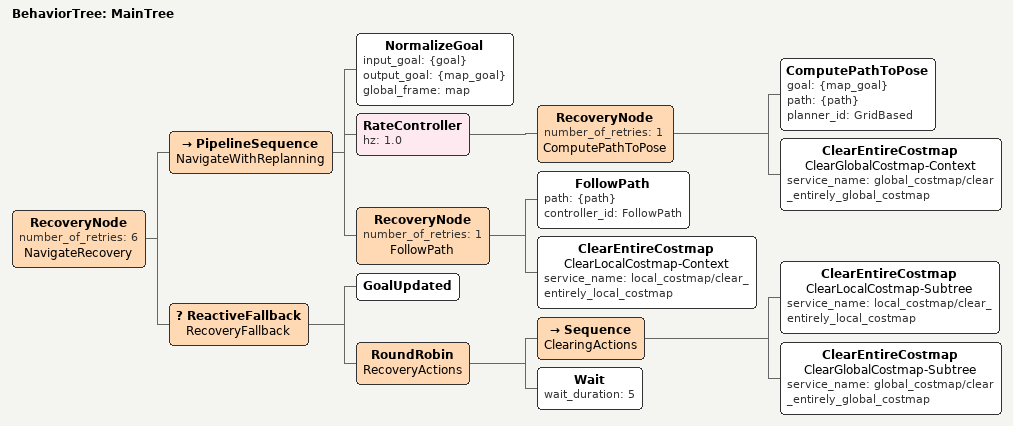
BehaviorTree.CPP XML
<!-- Conservative Nav2 tree for real-robot debugging: recovery waits, no spin/backup. -->
<root main_tree_to_execute="MainTree">
  <BehaviorTree ID="MainTree">
    <RecoveryNode number_of_retries="6" name="NavigateRecovery">
      <PipelineSequence name="NavigateWithReplanning">
        <NormalizeGoal input_goal="{goal}" output_goal="{map_goal}" global_frame="map"/>
        <RateController hz="1.0">
          <RecoveryNode number_of_retries="1" name="ComputePathToPose">
            <ComputePathToPose goal="{map_goal}" path="{path}" planner_id="GridBased"/>
            <ClearEntireCostmap name="ClearGlobalCostmap-Context" service_name="global_costmap/clear_entirely_global_costmap"/>
          </RecoveryNode>
        </RateController>
        <RecoveryNode number_of_retries="1" name="FollowPath">
          <FollowPath path="{path}" controller_id="FollowPath"/>
          <ClearEntireCostmap name="ClearLocalCostmap-Context" service_name="local_costmap/clear_entirely_local_costmap"/>
        </RecoveryNode>
      </PipelineSequence>
      <ReactiveFallback name="RecoveryFallback">
        <GoalUpdated/>
        <RoundRobin name="RecoveryActions">
          <Sequence name="ClearingActions">
            <ClearEntireCostmap name="ClearLocalCostmap-Subtree" service_name="local_costmap/clear_entirely_local_costmap"/>
            <ClearEntireCostmap name="ClearGlobalCostmap-Subtree" service_name="global_costmap/clear_entirely_global_costmap"/>
          </Sequence>
          <Wait wait_duration="5"/>
        </RoundRobin>
      </ReactiveFallback>
    </RecoveryNode>
  </BehaviorTree>
</root>
